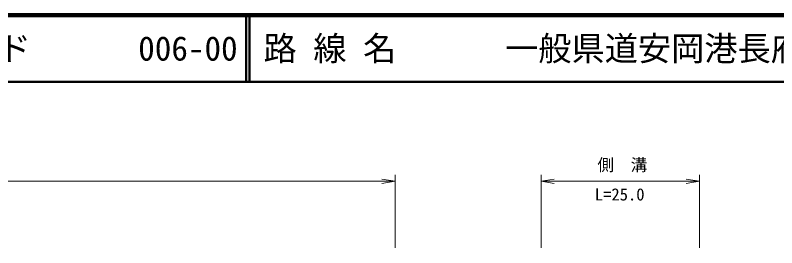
# Model space of a CAD drawing. Units: millimetres, scale not verified. Extents: x 40000 to 680000, y 20000 to 380000.
# Drawn here: x 143010 to 257632, y 345000 to 380000 of the extents above; entities that cross this region are included whole.
import ezdxf
from ezdxf.enums import TextEntityAlignment as Align

# ---------------------------------------------------------------- set-up
doc = ezdxf.new("R2010")
doc.units = ezdxf.units.MM
doc.header["$LTSCALE"] = 1000
for name, color, linetype, lineweight in [('M-STR-HTXT', 7, 'Continuous', 13), ('M-TTL', 2, 'Continuous', 140), ('M-TTL-LINE', 7, 'Continuous', 50)]:
    doc.layers.add(name, color=color, linetype=linetype, lineweight=lineweight)
doc.layers.add('M-TTL-TXT', color=7, linetype='Continuous')
doc.styles.add('ＭＳ ゴシック', font='')
doc.styles.get('ＭＳ ゴシック').set_extended_font_data('MS Gothic')

# ---------------------------------------------------------------- blocks, each defined once
blk = doc.blocks.new('open_arrow')
at = {"color": 0, "linetype": 'Continuous', "lineweight": -2}
blk.add_lwpolyline([(7.5, 1.25), (0, 0), (7.5, -1.25)], dxfattribs=at)

msp = doc.modelspace()

# ---------------------------------------------------------------- linework, layer by layer
at = {"layer": 'M-STR-HTXT'}
for p, q in [((200181, 345000), (200181, 356000)), ((222148, 345000), (222148, 356000)), ((246000, 345000), (246000, 356000)), ((71282, 355000), (200181, 355000)), ((222148, 355000), (246000, 355000))]:
    msp.add_line(p, q, dxfattribs=at)
at = {"layer": 'M-TTL'}
msp.add_line((680000, 380000), (40000, 380000), dxfattribs=at)
at = {"layer": 'M-TTL-LINE'}
for p, q in [((177750, 380000), (177750, 370000)), ((178250, 380000), (178250, 370000)), ((40000, 370000), (680000, 370000))]:
    msp.add_line(p, q, dxfattribs=at)

# ---------------------------------------------------------------- block references
at = {"layer": 'M-STR-HTXT', "xscale": 267, "yscale": 267, "rotation": 180}
for p in [(200181, 355000), (246000, 355000)]:
    msp.add_blockref('open_arrow', p, dxfattribs=at)
at = {"layer": 'M-STR-HTXT', "xscale": 267, "yscale": 267}
msp.add_blockref('open_arrow', (222148, 355000), dxfattribs=at)

# ---------------------------------------------------------------- texts
at = {"layer": 'M-STR-HTXT', "style": 'ＭＳ ゴシック'}
msp.add_text('側\u3000溝', height=1833, dxfattribs=at).set_placement((230641, 356015), align=Align.BOTTOM_LEFT)
msp.add_text('L=25.0', height=1833, dxfattribs=at).set_placement((233991, 351568), align=Align.BOTTOM_CENTER)
at = {"layer": 'M-TTL-TXT', "style": 'ＭＳ ゴシック'}
for s, p in [('図面コード', (120380, 375000)), ('路 線 名', (180380, 375000)), ('一般県道安岡港長府線', (216734, 375000)), ('006-00', (161521, 375000))]:
    msp.add_text(s, height=3666, dxfattribs=at).set_placement(p, align=Align.MIDDLE_LEFT)

doc.saveas('drawing.dxf')
